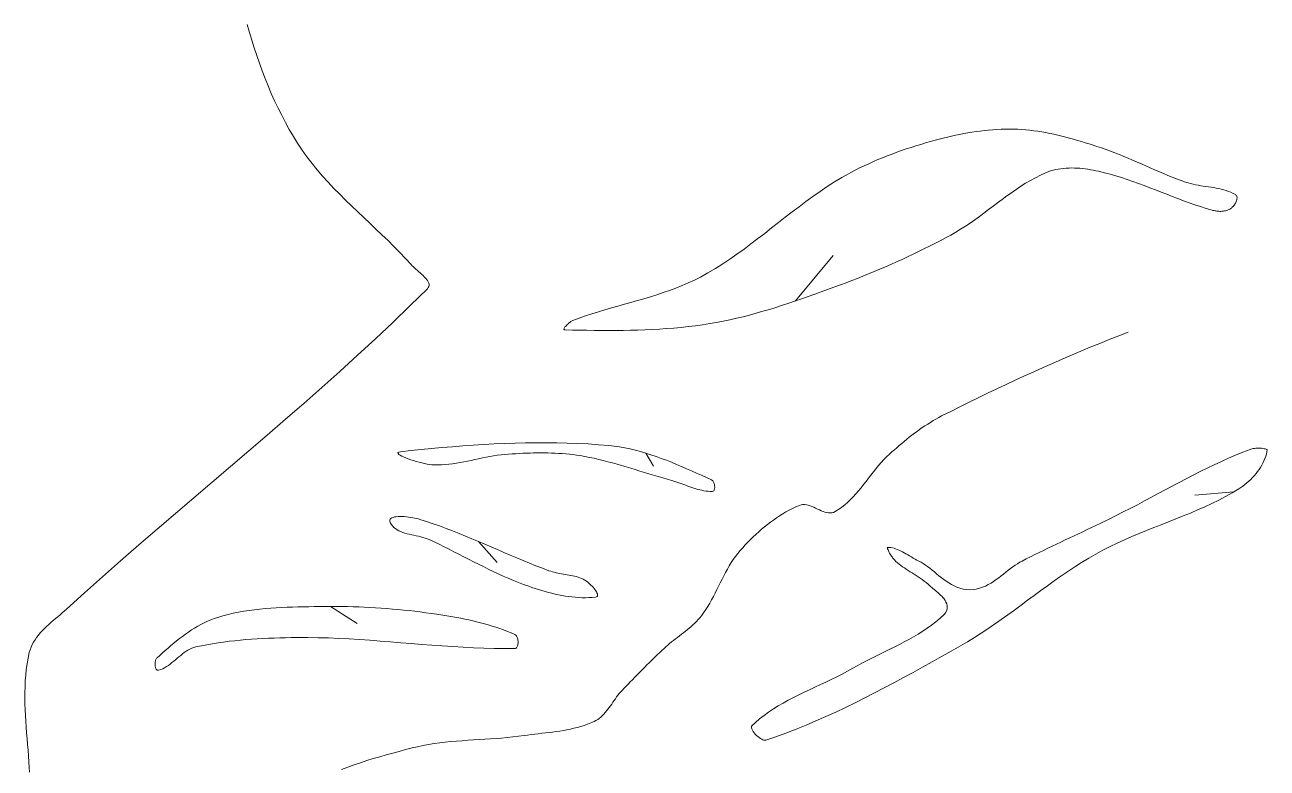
# Model space of a CAD drawing. Header units: inches. Extents: x -12 to 23, y -13.2 to 21.7.
# Drawn here: x -10.04 to -3.29, y -1.75 to 2.3 of the extents above; entities that cross this region are included whole.
import ezdxf

# ---------------------------------------------------------------- set-up
doc = ezdxf.new("R2010")
doc.units = ezdxf.units.IN
doc.header["$MEASUREMENT"] = 0
doc.layers.get('0').update_dxf_attribs({"lineweight": 0})

msp = doc.modelspace()

# ---------------------------------------------------------------- linework, layer by layer
at = {"color": 30, "linetype": 'Continuous', "lineweight": 0, "true_color": 0xff7e00}
for p, q in [((-5.8512, 0.7947), (-5.6449, 1.0413)), ((-6.664, -0.0325), (-6.6231, -0.1028)), ((-3.4672, -0.2425), (-3.6798, -0.2605)), ((-7.5743, -0.5123), (-7.4716, -0.6279)), ((-8.3772, -0.8659), (-8.2331, -0.9595))]:
    msp.add_line(p, q, dxfattribs=at)
at = {"color": 7, "linetype": 'Continuous', "lineweight": 0}
for p, q in [((-4.0417, 0.6258), (-4.0934, 0.6054)), ((-4.2481, 0.5426), (-4.2994, 0.5212)), ((-4.1966, 0.5638), (-4.2481, 0.5426)), ((-4.1451, 0.5847), (-4.1966, 0.5638)), ((-4.0934, 0.6054), (-4.1451, 0.5847)), ((-4.4018, 0.4775), (-4.4528, 0.4553)), ((-4.3507, 0.4995), (-4.4018, 0.4775)), ((-4.2994, 0.5212), (-4.3507, 0.4995)), ((-4.5546, 0.4102), (-4.6053, 0.3872)), ((-4.5038, 0.4329), (-4.5546, 0.4102)), ((-4.4528, 0.4553), (-4.5038, 0.4329)), ((-4.7063, 0.3405), (-4.7566, 0.3168)), ((-4.6558, 0.364), (-4.7063, 0.3405)), ((-4.6053, 0.3872), (-4.6558, 0.364)), ((-4.8069, 0.2928), (-4.857, 0.2686)), ((-4.7566, 0.3168), (-4.8069, 0.2928)), ((-4.9568, 0.2195), (-5.0065, 0.1945)), ((-4.9069, 0.2442), (-4.9568, 0.2195)), ((-4.857, 0.2686), (-4.9069, 0.2442)), ((-5.1021, 0.1439), (-5.1171, 0.1348)), ((-5.0869, 0.1527), (-5.1021, 0.1439)), ((-5.0716, 0.1611), (-5.0869, 0.1527)), ((-5.0561, 0.1693), (-5.0716, 0.1611)), ((-5.0065, 0.1945), (-5.0561, 0.1693)), ((-5.2041, 0.0751), (-5.2181, 0.0644)), ((-5.1899, 0.0856), (-5.2041, 0.0751)), ((-5.1757, 0.0959), (-5.1899, 0.0856)), ((-5.1612, 0.106), (-5.1757, 0.0959)), ((-5.1467, 0.1159), (-5.1612, 0.106)), ((-5.132, 0.1255), (-5.1467, 0.1159)), ((-5.1171, 0.1348), (-5.132, 0.1255)), ((-5.2864, 0.0086), (-5.2997, -0.0029)), ((-5.2729, 0.02), (-5.2864, 0.0086)), ((-5.2594, 0.0313), (-5.2729, 0.02)), ((-5.2457, 0.0425), (-5.2594, 0.0313)), ((-5.232, 0.0535), (-5.2457, 0.0425)), ((-5.2181, 0.0644), (-5.232, 0.0535)), ((-5.355, -0.0525), (-5.3701, -0.0679)), ((-5.3392, -0.0378), (-5.355, -0.0525)), ((-5.3261, -0.0261), (-5.3392, -0.0378)), ((-5.313, -0.0145), (-5.3261, -0.0261)), ((-5.2997, -0.0029), (-5.313, -0.0145)), ((-5.4267, -0.1342), (-5.4402, -0.1515)), ((-5.413, -0.1171), (-5.4267, -0.1342)), ((-5.399, -0.1003), (-5.413, -0.1171)), ((-5.3848, -0.0839), (-5.399, -0.1003)), ((-5.3701, -0.0679), (-5.3848, -0.0839)), ((-5.467, -0.1862), (-5.4804, -0.2035)), ((-5.4536, -0.1689), (-5.467, -0.1862)), ((-5.4402, -0.1515), (-5.4536, -0.1689)), ((-5.5364, -0.2698), (-5.5513, -0.2852)), ((-5.5219, -0.2539), (-5.5364, -0.2698)), ((-5.5078, -0.2374), (-5.5219, -0.2539)), ((-5.494, -0.2206), (-5.5078, -0.2374)), ((-5.4804, -0.2035), (-5.494, -0.2206)), ((-5.8664, -0.3333), (-5.8844, -0.3425)), ((-5.8481, -0.3247), (-5.8664, -0.3333)), ((-5.8295, -0.3167), (-5.8481, -0.3247)), ((-5.8203, -0.3138), (-5.8295, -0.3167)), ((-5.8108, -0.3125), (-5.8203, -0.3138)), ((-5.8012, -0.3126), (-5.8108, -0.3125)), ((-5.7914, -0.3138), (-5.8012, -0.3126)), ((-5.7815, -0.3161), (-5.7914, -0.3138)), ((-5.7715, -0.3192), (-5.7815, -0.3161)), ((-5.7614, -0.323), (-5.7715, -0.3192)), ((-5.7513, -0.3272), (-5.7614, -0.323)), ((-5.7411, -0.3318), (-5.7513, -0.3272)), ((-5.7309, -0.3365), (-5.7411, -0.3318)), ((-5.7208, -0.3411), (-5.7309, -0.3365)), ((-5.5994, -0.3271), (-5.6168, -0.3394)), ((-5.5827, -0.314), (-5.5994, -0.3271)), ((-5.5667, -0.3), (-5.5827, -0.314)), ((-5.5513, -0.2852), (-5.5667, -0.3)), ((-5.9707, -0.3961), (-5.9871, -0.4082)), ((-5.954, -0.3844), (-5.9707, -0.3961)), ((-5.937, -0.3732), (-5.954, -0.3844)), ((-5.9197, -0.3624), (-5.937, -0.3732)), ((-5.9022, -0.3522), (-5.9197, -0.3624)), ((-5.8844, -0.3425), (-5.9022, -0.3522)), ((-5.7107, -0.3455), (-5.7208, -0.3411)), ((-5.7007, -0.3495), (-5.7107, -0.3455)), ((-5.6908, -0.3529), (-5.7007, -0.3495)), ((-5.681, -0.3555), (-5.6908, -0.3529)), ((-5.6714, -0.3571), (-5.681, -0.3555)), ((-5.662, -0.3576), (-5.6714, -0.3571)), ((-5.6528, -0.3568), (-5.662, -0.3576)), ((-5.6438, -0.3545), (-5.6528, -0.3568)), ((-5.6351, -0.3506), (-5.6438, -0.3545)), ((-5.6168, -0.3394), (-5.6351, -0.3506)), ((-6.0503, -0.4603), (-6.0655, -0.4742)), ((-6.0349, -0.4468), (-6.0503, -0.4603)), ((-6.0193, -0.4336), (-6.0349, -0.4468)), ((-6.0033, -0.4207), (-6.0193, -0.4336)), ((-5.9871, -0.4082), (-6.0033, -0.4207)), ((-6.1234, -0.5319), (-6.1372, -0.5468)), ((-6.1093, -0.5172), (-6.1234, -0.5319)), ((-6.095, -0.5026), (-6.1093, -0.5172)), ((-6.0804, -0.4883), (-6.095, -0.5026)), ((-6.0655, -0.4742), (-6.0804, -0.4883)), ((-6.1766, -0.5939), (-6.1884, -0.6107)), ((-6.164, -0.5776), (-6.1766, -0.5939)), ((-6.1507, -0.5619), (-6.164, -0.5776)), ((-6.1372, -0.5468), (-6.1507, -0.5619)), ((-6.2207, -0.6635), (-6.2306, -0.6816)), ((-6.2104, -0.6455), (-6.2207, -0.6635)), ((-6.1997, -0.6279), (-6.2104, -0.6455)), ((-6.1884, -0.6107), (-6.1997, -0.6279)), ((-6.259, -0.7373), (-6.2682, -0.756)), ((-6.2497, -0.7186), (-6.259, -0.7373)), ((-6.2403, -0.7), (-6.2497, -0.7186)), ((-6.2306, -0.6816), (-6.2403, -0.7)), ((-6.2868, -0.7933), (-6.2964, -0.8118)), ((-6.2775, -0.7746), (-6.2868, -0.7933)), ((-6.2682, -0.756), (-6.2775, -0.7746)), ((-6.327, -0.8659), (-6.3381, -0.8833)), ((-6.3164, -0.8481), (-6.327, -0.8659)), ((-6.3062, -0.8301), (-6.3164, -0.8481)), ((-6.2964, -0.8118), (-6.3062, -0.8301)), ((-6.3794, -0.9375), (-6.3886, -0.9472)), ((-6.3705, -0.9274), (-6.3794, -0.9375)), ((-6.3621, -0.9169), (-6.3705, -0.9274)), ((-6.3497, -0.9004), (-6.3621, -0.9169)), ((-6.3381, -0.8833), (-6.3497, -0.9004)), ((-6.4596, -1.0092), (-6.4704, -1.0175)), ((-6.449, -1.0008), (-6.4596, -1.0092)), ((-6.4385, -0.9923), (-6.449, -1.0008)), ((-6.4281, -0.9837), (-6.4385, -0.9923)), ((-6.4178, -0.9749), (-6.4281, -0.9837)), ((-6.4078, -0.9659), (-6.4178, -0.9749)), ((-6.3981, -0.9567), (-6.4078, -0.9659)), ((-6.3886, -0.9472), (-6.3981, -0.9567)), ((-6.5448, -1.0764), (-6.555, -1.0853)), ((-6.5345, -1.0677), (-6.5448, -1.0764)), ((-6.524, -1.0591), (-6.5345, -1.0677)), ((-6.5134, -1.0507), (-6.524, -1.0591)), ((-6.5027, -1.0423), (-6.5134, -1.0507)), ((-6.4919, -1.034), (-6.5027, -1.0423)), ((-6.4811, -1.0258), (-6.4919, -1.034)), ((-6.4704, -1.0175), (-6.4811, -1.0258)), ((-6.6116, -1.139), (-6.6232, -1.1503)), ((-6.6, -1.1278), (-6.6116, -1.139)), ((-6.5883, -1.1166), (-6.6, -1.1278)), ((-6.5767, -1.1055), (-6.5883, -1.1166)), ((-6.5649, -1.0944), (-6.5767, -1.1055)), ((-6.555, -1.0853), (-6.5649, -1.0944)), ((-6.6805, -1.2071), (-6.6919, -1.2185)), ((-6.6691, -1.1956), (-6.6805, -1.2071)), ((-6.6577, -1.1842), (-6.6691, -1.1956)), ((-6.6462, -1.1729), (-6.6577, -1.1842)), ((-6.6347, -1.1616), (-6.6462, -1.1729)), ((-6.6232, -1.1503), (-6.6347, -1.1616)), ((-6.7484, -1.2762), (-6.7596, -1.2878)), ((-6.7371, -1.2646), (-6.7484, -1.2762)), ((-6.7259, -1.253), (-6.7371, -1.2646)), ((-6.7146, -1.2415), (-6.7259, -1.253)), ((-6.7032, -1.23), (-6.7146, -1.2415)), ((-6.6919, -1.2185), (-6.7032, -1.23)), ((-6.8155, -1.3489), (-6.8225, -1.3582)), ((-6.8083, -1.3398), (-6.8155, -1.3489)), ((-6.8009, -1.3311), (-6.8083, -1.3398)), ((-6.7932, -1.3227), (-6.8009, -1.3311)), ((-6.782, -1.311), (-6.7932, -1.3227)), ((-6.7708, -1.2994), (-6.782, -1.311)), ((-6.7596, -1.2878), (-6.7708, -1.2994)), ((-6.8631, -1.4158), (-6.87, -1.4252)), ((-6.8563, -1.4063), (-6.8631, -1.4158)), ((-6.8495, -1.3967), (-6.8563, -1.4063)), ((-6.8428, -1.387), (-6.8495, -1.3967)), ((-6.8361, -1.3773), (-6.8428, -1.387)), ((-6.8294, -1.3677), (-6.8361, -1.3773)), ((-6.8225, -1.3582), (-6.8294, -1.3677)), ((-6.9257, -1.4808), (-6.9353, -1.4866)), ((-6.9167, -1.4743), (-6.9257, -1.4808)), ((-6.9081, -1.4672), (-6.9167, -1.4743)), ((-6.8999, -1.4596), (-6.9081, -1.4672)), ((-6.892, -1.4516), (-6.8999, -1.4596)), ((-6.8844, -1.4431), (-6.892, -1.4516)), ((-6.8771, -1.4343), (-6.8844, -1.4431)), ((-6.87, -1.4252), (-6.8771, -1.4343)), ((-7.1898, -1.551), (-7.2093, -1.5534)), ((-7.1704, -1.5486), (-7.1898, -1.551)), ((-7.1509, -1.5459), (-7.1704, -1.5486)), ((-7.1316, -1.5431), (-7.1509, -1.5459)), ((-7.1123, -1.5399), (-7.1316, -1.5431)), ((-7.0931, -1.5365), (-7.1123, -1.5399)), ((-7.074, -1.5327), (-7.0931, -1.5365)), ((-7.0551, -1.5285), (-7.074, -1.5327)), ((-7.0363, -1.5238), (-7.0551, -1.5285)), ((-7.0177, -1.5186), (-7.0363, -1.5238)), ((-6.9993, -1.5129), (-7.0177, -1.5186)), ((-6.9811, -1.5065), (-6.9993, -1.5129)), ((-6.9631, -1.4995), (-6.9811, -1.5065)), ((-6.9453, -1.4917), (-6.9631, -1.4995)), ((-6.9353, -1.4866), (-6.9453, -1.4917)), ((-7.8447, -1.6165), (-7.8747, -1.622)), ((-7.8145, -1.6117), (-7.8447, -1.6165)), ((-7.7842, -1.6076), (-7.8145, -1.6117)), ((-7.7538, -1.604), (-7.7842, -1.6076)), ((-7.7234, -1.6009), (-7.7538, -1.604)), ((-7.6928, -1.5982), (-7.7234, -1.6009)), ((-7.6623, -1.5958), (-7.6928, -1.5982)), ((-7.6316, -1.5936), (-7.6623, -1.5958)), ((-7.6009, -1.5916), (-7.6316, -1.5936)), ((-7.5703, -1.5897), (-7.6009, -1.5916)), ((-7.5396, -1.5878), (-7.5703, -1.5897)), ((-7.5089, -1.5858), (-7.5396, -1.5878)), ((-7.4782, -1.5836), (-7.5089, -1.5858)), ((-7.4476, -1.5812), (-7.4782, -1.5836)), ((-7.417, -1.5785), (-7.4476, -1.5812)), ((-7.3865, -1.5755), (-7.417, -1.5785)), ((-7.3561, -1.5719), (-7.3865, -1.5755)), ((-7.3257, -1.5678), (-7.3561, -1.5719)), ((-7.3065, -1.5651), (-7.3257, -1.5678)), ((-7.2871, -1.5626), (-7.3065, -1.5651)), ((-7.2677, -1.5602), (-7.2871, -1.5626)), ((-7.2483, -1.5579), (-7.2677, -1.5602)), ((-7.2288, -1.5557), (-7.2483, -1.5579)), ((-7.2093, -1.5534), (-7.2288, -1.5557)), ((-8.1104, -1.683), (-8.1455, -1.6934)), ((-8.0752, -1.673), (-8.1104, -1.683)), ((-8.0399, -1.6633), (-8.0752, -1.673)), ((-8.0047, -1.6538), (-8.0399, -1.6633)), ((-7.9695, -1.6445), (-8.0047, -1.6538)), ((-7.9343, -1.6354), (-7.9695, -1.6445)), ((-7.9046, -1.6283), (-7.9343, -1.6354)), ((-7.8747, -1.622), (-7.9046, -1.6283)), ((-8.2845, -1.7392), (-8.3187, -1.7519)), ((-8.25, -1.727), (-8.2845, -1.7392)), ((-8.2153, -1.7154), (-8.25, -1.727)), ((-8.1805, -1.7042), (-8.2153, -1.7154)), ((-8.1455, -1.6934), (-8.1805, -1.7042))]:
    msp.add_line(p, q, dxfattribs=at)
msp.add_lwpolyline([(-10.0137, -1.7662), (-10.0148, -1.7421), (-10.0169, -1.7109), (-10.0192, -1.6795), (-10.0217, -1.6481), (-10.0243, -1.6167), (-10.0269, -1.5851), (-10.0295, -1.5536), (-10.0319, -1.5221), (-10.0341, -1.4905), (-10.036, -1.459), (-10.0375, -1.4274), (-10.0386, -1.396), (-10.0391, -1.3645), (-10.0391, -1.3332), (-10.0383, -1.3019), (-10.0368, -1.2707), (-10.0344, -1.2396), (-10.0311, -1.2087), (-10.0268, -1.1778), (-10.0214, -1.1471), (-10.0148, -1.1166), (-10.0107, -1.1017), (-10.0054, -1.0873), (-9.9992, -1.0734), (-9.992, -1.0599), (-9.9839, -1.0468), (-9.975, -1.0341), (-9.9654, -1.0218), (-9.9552, -1.0098), (-9.9445, -0.9981), (-9.9332, -0.9866), (-9.9216, -0.9754), (-9.9096, -0.9644), (-9.8975, -0.9536), (-9.8851, -0.9429), (-9.8727, -0.9323), (-9.8602, -0.9218), (-9.8478, -0.9113), (-9.8356, -0.9009), (-9.8236, -0.8904), (-9.812, -0.8799), (-9.7148, -0.7919), (-9.6169, -0.7045), (-9.5185, -0.6178), (-9.4196, -0.5317), (-9.3202, -0.446), (-9.2206, -0.3605), (-9.1208, -0.2753), (-9.0209, -0.1902), (-8.921, -0.1051), (-8.8212, -0.0199), (-8.7216, 0.0655), (-8.6224, 0.1513), (-8.5235, 0.2374), (-8.4251, 0.3241), (-8.3273, 0.4115), (-8.2302, 0.4995), (-8.1339, 0.5885), (-8.0385, 0.6784), (-7.9442, 0.7693), (-7.8508, 0.8614), (-7.8462, 0.8671), (-7.8433, 0.8731), (-7.8421, 0.8792), (-7.8424, 0.8856), (-7.844, 0.8921), (-7.8469, 0.8987), (-7.8509, 0.9055), (-7.8559, 0.9123), (-7.8616, 0.9192), (-7.8681, 0.9261), (-7.875, 0.9331), (-7.8824, 0.94), (-7.8901, 0.947), (-7.8979, 0.9538), (-7.9057, 0.9606), (-7.9133, 0.9673), (-7.9206, 0.9738), (-7.9276, 0.9802), (-7.9339, 0.9864), (-7.9396, 0.9924), (-7.9701, 1.0258), (-8.0013, 1.0586), (-8.033, 1.0909), (-8.0653, 1.1228), (-8.098, 1.1544), (-8.1309, 1.1858), (-8.1639, 1.217), (-8.1971, 1.2483), (-8.2301, 1.2795), (-8.2629, 1.3109), (-8.2955, 1.3425), (-8.3276, 1.3745), (-8.3593, 1.4068), (-8.3903, 1.4396), (-8.4205, 1.473), (-8.4499, 1.5071), (-8.4783, 1.5419), (-8.5057, 1.5776), (-8.5318, 1.6141), (-8.5567, 1.6518), (-8.5796, 1.689), (-8.6017, 1.7268), (-8.6229, 1.7651), (-8.6432, 1.8039), (-8.6628, 1.8432), (-8.6815, 1.8829), (-8.6995, 1.923), (-8.7167, 1.9635), (-8.7332, 2.0043), (-8.749, 2.0455), (-8.7641, 2.0869), (-8.7785, 2.1286), (-8.7924, 2.1705), (-8.8056, 2.2125), (-8.8182, 2.2548), (-8.8303, 2.2972)], dxfattribs=at)
at = {"color": 7, "linetype": 'Continuous', "lineweight": 0, "flags": 128}
for points in [[(-3.5863, 1.2883), (-3.6176, 1.2975), (-3.6487, 1.3073), (-3.6796, 1.3176), (-3.7104, 1.3284), (-3.7411, 1.3395), (-3.7718, 1.351), (-3.8023, 1.3627), (-3.8328, 1.3745), (-3.8633, 1.3864), (-3.8937, 1.3982), (-3.9242, 1.41), (-3.9548, 1.4217), (-3.9854, 1.4331), (-4.0161, 1.4441), (-4.0469, 1.4548), (-4.0778, 1.465), (-4.1089, 1.4747), (-4.1402, 1.4837), (-4.1717, 1.492), (-4.2034, 1.4996), (-4.2175, 1.5026), (-4.2318, 1.5055), (-4.2462, 1.5081), (-4.2607, 1.5104), (-4.2753, 1.5125), (-4.2901, 1.5142), (-4.3048, 1.5156), (-4.3196, 1.5166), (-4.3344, 1.5173), (-4.3491, 1.5175), (-4.3639, 1.5173), (-4.3785, 1.5166), (-4.3931, 1.5154), (-4.4076, 1.5137), (-4.4219, 1.5114), (-4.4361, 1.5086), (-4.4501, 1.5052), (-4.4639, 1.5012), (-4.4774, 1.4965), (-4.4908, 1.4911), (-4.5188, 1.4784), (-4.5462, 1.4645), (-4.5731, 1.4498), (-4.5995, 1.4342), (-4.6256, 1.4178), (-4.6513, 1.4008), (-4.6767, 1.3833), (-4.7018, 1.3653), (-4.7268, 1.347), (-4.7517, 1.3285), (-4.7765, 1.3098), (-4.8013, 1.2911), (-4.8262, 1.2725), (-4.8511, 1.2541), (-4.8762, 1.2359), (-4.9016, 1.2182), (-4.9272, 1.2009), (-4.9532, 1.1842), (-4.9796, 1.1682), (-5.0064, 1.153), (-5.0354, 1.1374), (-5.0645, 1.122), (-5.0937, 1.1068), (-5.123, 1.0918), (-5.1525, 1.0771), (-5.1821, 1.0626), (-5.2118, 1.0483), (-5.2416, 1.0342), (-5.2715, 1.0204), (-5.3015, 1.0068), (-5.3316, 0.9934), (-5.3618, 0.9802), (-5.3921, 0.9672), (-5.4225, 0.9545), (-5.453, 0.942), (-5.4836, 0.9297), (-5.5142, 0.9176), (-5.5449, 0.9057), (-5.5757, 0.894), (-5.6066, 0.8825), (-5.6414, 0.8697), (-5.6762, 0.857), (-5.7111, 0.8443), (-5.746, 0.8317), (-5.781, 0.8192), (-5.8161, 0.8068), (-5.8512, 0.7947), (-5.8864, 0.7828), (-5.9217, 0.7712), (-5.9571, 0.7599), (-5.9926, 0.7489), (-6.0282, 0.7383), (-6.0638, 0.7281), (-6.0996, 0.7183), (-6.1355, 0.7091), (-6.1714, 0.7003), (-6.2076, 0.6921), (-6.2438, 0.6845), (-6.2801, 0.6775), (-6.3166, 0.6712), (-6.3555, 0.6652), (-6.3944, 0.6598), (-6.4335, 0.655), (-6.4726, 0.6508), (-6.5118, 0.6472), (-6.551, 0.6441), (-6.5903, 0.6414), (-6.6296, 0.6393), (-6.669, 0.6375), (-6.7084, 0.6362), (-6.7479, 0.6352), (-6.7873, 0.6345), (-6.8268, 0.6341), (-6.8662, 0.6341), (-6.9057, 0.6342), (-6.9452, 0.6345), (-6.9846, 0.6351), (-7.024, 0.6357), (-7.0634, 0.6365), (-7.1028, 0.6374), (-7.1056, 0.6378), (-7.1075, 0.6387), (-7.1085, 0.6402), (-7.1088, 0.6421), (-7.1083, 0.6444), (-7.1072, 0.6471), (-7.1055, 0.65), (-7.1033, 0.6532), (-7.1006, 0.6565), (-7.0976, 0.6599), (-7.0942, 0.6634), (-7.0906, 0.6669), (-7.0867, 0.6704), (-7.0828, 0.6737), (-7.0788, 0.6769), (-7.0749, 0.6798), (-7.071, 0.6825), (-7.0672, 0.6848), (-7.0637, 0.6867), (-7.0605, 0.6881), (-7.0262, 0.701), (-6.9916, 0.7132), (-6.9568, 0.7248), (-6.9218, 0.7358), (-6.8866, 0.7465), (-6.8512, 0.7568), (-6.8158, 0.7668), (-6.7803, 0.7768), (-6.7449, 0.7867), (-6.7095, 0.7968), (-6.6742, 0.807), (-6.639, 0.8176), (-6.6039, 0.8285), (-6.5691, 0.8399), (-6.5346, 0.8519), (-6.5004, 0.8647), (-6.4665, 0.8782), (-6.433, 0.8927), (-6.3999, 0.9082), (-6.3673, 0.9248), (-6.3262, 0.9475), (-6.2859, 0.9714), (-6.2462, 0.9965), (-6.2071, 1.0224), (-6.1685, 1.0492), (-6.1303, 1.0767), (-6.0925, 1.1048), (-6.055, 1.1333), (-6.0177, 1.1622), (-5.9805, 1.1913), (-5.9434, 1.2205), (-5.9062, 1.2496), (-5.8689, 1.2785), (-5.8314, 1.3071), (-5.7936, 1.3354), (-5.7555, 1.363), (-5.717, 1.39), (-5.678, 1.4163), (-5.6384, 1.4415), (-5.5981, 1.4658), (-5.5744, 1.4793), (-5.5504, 1.4924), (-5.5262, 1.5052), (-5.5018, 1.5175), (-5.4772, 1.5294), (-5.4524, 1.5409), (-5.4274, 1.5521), (-5.4022, 1.5629), (-5.3769, 1.5734), (-5.3514, 1.5835), (-5.3258, 1.5933), (-5.3, 1.6028), (-5.2741, 1.612), (-5.2482, 1.6209), (-5.2221, 1.6295), (-5.196, 1.6379), (-5.1698, 1.6459), (-5.1436, 1.6537), (-5.1173, 1.6613), (-5.0909, 1.6687), (-5.0691, 1.6745), (-5.0472, 1.6802), (-5.0251, 1.6855), (-5.003, 1.6907), (-4.9808, 1.6955), (-4.9585, 1.7001), (-4.9362, 1.7044), (-4.9138, 1.7084), (-4.8914, 1.712), (-4.8689, 1.7154), (-4.8464, 1.7183), (-4.8238, 1.721), (-4.8012, 1.7232), (-4.7786, 1.7251), (-4.756, 1.7266), (-4.7334, 1.7277), (-4.7107, 1.7284), (-4.6881, 1.7287), (-4.6655, 1.7285), (-4.6429, 1.7278), (-4.6209, 1.7267), (-4.5989, 1.725), (-4.577, 1.7229), (-4.5551, 1.7202), (-4.5333, 1.7171), (-4.5115, 1.7136), (-4.4898, 1.7097), (-4.4681, 1.7054), (-4.4465, 1.7007), (-4.4249, 1.6958), (-4.4033, 1.6905), (-4.3818, 1.685), (-4.3604, 1.6793), (-4.339, 1.6733), (-4.3177, 1.6672), (-4.2964, 1.6609), (-4.2752, 1.6545), (-4.254, 1.648), (-4.2329, 1.6415), (-4.2118, 1.6348), (-4.1871, 1.6268), (-4.1626, 1.6183), (-4.1382, 1.6094), (-4.114, 1.6001), (-4.0898, 1.5905), (-4.0658, 1.5807), (-4.0418, 1.5706), (-4.018, 1.5604), (-3.9941, 1.55), (-3.9703, 1.5395), (-3.9465, 1.529), (-3.9227, 1.5185), (-3.8988, 1.5081), (-3.875, 1.4977), (-3.851, 1.4875), (-3.827, 1.4775), (-3.803, 1.4678), (-3.7788, 1.4583), (-3.7544, 1.4492), (-3.73, 1.4404), (-3.7167, 1.4361), (-3.7033, 1.4324), (-3.6896, 1.4291), (-3.6759, 1.4262), (-3.662, 1.4236), (-3.648, 1.4212), (-3.634, 1.419), (-3.62, 1.417), (-3.6059, 1.4149), (-3.5919, 1.4128), (-3.5779, 1.4105), (-3.5641, 1.4081), (-3.5503, 1.4054), (-3.5367, 1.4024), (-3.5232, 1.3989), (-3.51, 1.395), (-3.497, 1.3904), (-3.4842, 1.3853), (-3.4717, 1.3794), (-3.4595, 1.3728), (-3.4564, 1.3705), (-3.454, 1.3678), (-3.4523, 1.3646), (-3.4511, 1.3611), (-3.4506, 1.3573), (-3.4506, 1.3532), (-3.4511, 1.3489), (-3.4521, 1.3445), (-3.4534, 1.3399), (-3.4552, 1.3353), (-3.4573, 1.3306), (-3.4597, 1.326), (-3.4623, 1.3215), (-3.4652, 1.3171), (-3.4683, 1.313), (-3.4715, 1.309), (-3.4748, 1.3054), (-3.4781, 1.3021), (-3.4815, 1.2992), (-3.4849, 1.2967), (-3.4892, 1.2941), (-3.4937, 1.2917), (-3.4983, 1.2896), (-3.5031, 1.2877), (-3.508, 1.2862), (-3.513, 1.2849), (-3.5182, 1.2838), (-3.5234, 1.283), (-3.5286, 1.2824), (-3.5339, 1.282), (-3.5393, 1.2818), (-3.5446, 1.2818), (-3.55, 1.2821), (-3.5553, 1.2825), (-3.5606, 1.2831), (-3.5659, 1.2838), (-3.5711, 1.2847), (-3.5763, 1.2858), (-3.5813, 1.287), (-3.5863, 1.2883), (-3.5863, 1.2883), (-3.5863, 1.2883), (-3.5863, 1.2883)], [(-6.3071, -0.1773), (-6.334, -0.1653), (-6.361, -0.1532), (-6.3881, -0.1411), (-6.4152, -0.1291), (-6.4424, -0.1172), (-6.4697, -0.1054), (-6.4972, -0.0938), (-6.5247, -0.0825), (-6.5523, -0.0716), (-6.58, -0.0611), (-6.6079, -0.051), (-6.6359, -0.0415), (-6.664, -0.0325), (-6.6923, -0.0242), (-6.7207, -0.0166), (-6.7492, -0.0098), (-6.7779, -0.0038), (-6.8068, 0.0014), (-6.8358, 0.0055), (-6.865, 0.0087), (-6.9215, 0.0133), (-6.978, 0.0171), (-7.0346, 0.02), (-7.0912, 0.0222), (-7.1479, 0.0236), (-7.2046, 0.0242), (-7.2614, 0.0242), (-7.3181, 0.0234), (-7.3749, 0.0221), (-7.4317, 0.0201), (-7.4884, 0.0176), (-7.5452, 0.0146), (-7.6019, 0.011), (-7.6586, 0.007), (-7.7153, 0.0025), (-7.7719, -0.0023), (-7.8284, -0.0076), (-7.8849, -0.0131), (-7.9414, -0.019), (-7.9977, -0.0251), (-8.0056, -0.0266), (-8.0101, -0.0288), (-8.0115, -0.0317), (-8.0099, -0.0352), (-8.0058, -0.0392), (-7.9993, -0.0435), (-7.9908, -0.0482), (-7.9805, -0.0531), (-7.9686, -0.0581), (-7.9556, -0.0632), (-7.9415, -0.0682), (-7.9267, -0.0731), (-7.9115, -0.0778), (-7.8962, -0.0822), (-7.881, -0.0862), (-7.8661, -0.0896), (-7.8519, -0.0926), (-7.8386, -0.0948), (-7.8266, -0.0963), (-7.816, -0.097), (-7.7955, -0.097), (-7.7751, -0.0963), (-7.7547, -0.0948), (-7.7344, -0.0928), (-7.7141, -0.0902), (-7.6939, -0.0871), (-7.6736, -0.0837), (-7.6534, -0.0799), (-7.6332, -0.0759), (-7.613, -0.0718), (-7.5928, -0.0675), (-7.5726, -0.0632), (-7.5524, -0.059), (-7.5322, -0.055), (-7.512, -0.0511), (-7.4917, -0.0476), (-7.4714, -0.0444), (-7.451, -0.0416), (-7.4307, -0.0394), (-7.4102, -0.0378), (-7.3908, -0.0366), (-7.3714, -0.0355), (-7.3519, -0.0344), (-7.3324, -0.0335), (-7.3129, -0.0327), (-7.2934, -0.0321), (-7.2739, -0.0316), (-7.2543, -0.0312), (-7.2348, -0.0311), (-7.2153, -0.0312), (-7.1958, -0.0314), (-7.1763, -0.0319), (-7.1568, -0.0327), (-7.1374, -0.0337), (-7.1179, -0.035), (-7.0986, -0.0366), (-7.0792, -0.0385), (-7.0599, -0.0408), (-7.0406, -0.0433), (-7.0214, -0.0462), (-6.9959, -0.0506), (-6.9706, -0.0555), (-6.9454, -0.0608), (-6.9202, -0.0666), (-6.8951, -0.0727), (-6.8701, -0.0791), (-6.8452, -0.0858), (-6.8203, -0.0928), (-6.7954, -0.1), (-6.7706, -0.1073), (-6.7458, -0.1148), (-6.7211, -0.1224), (-6.6963, -0.13), (-6.6716, -0.1376), (-6.6468, -0.1453), (-6.6221, -0.1528), (-6.5973, -0.1602), (-6.5724, -0.1675), (-6.5476, -0.1746), (-6.5227, -0.1815), (-6.5117, -0.1846), (-6.5008, -0.188), (-6.4899, -0.1916), (-6.479, -0.1954), (-6.4681, -0.1993), (-6.4572, -0.2033), (-6.4464, -0.2073), (-6.4355, -0.2113), (-6.4246, -0.2153), (-6.4138, -0.2191), (-6.4029, -0.2227), (-6.3919, -0.2262), (-6.381, -0.2294), (-6.37, -0.2323), (-6.3589, -0.2348), (-6.3478, -0.237), (-6.3367, -0.2387), (-6.3255, -0.2399), (-6.3142, -0.2406), (-6.3029, -0.2407), (-6.2999, -0.2402), (-6.2973, -0.239), (-6.2951, -0.2372), (-6.2933, -0.2347), (-6.2919, -0.2318), (-6.2908, -0.2284), (-6.2901, -0.2247), (-6.2896, -0.2206), (-6.2896, -0.2164), (-6.2898, -0.212), (-6.2903, -0.2076), (-6.2912, -0.2032), (-6.2923, -0.1988), (-6.2937, -0.1947), (-6.2953, -0.1907), (-6.2972, -0.1871), (-6.2993, -0.1839), (-6.3017, -0.1811), (-6.3043, -0.1789), (-6.3071, -0.1773), (-6.3071, -0.1773), (-6.3071, -0.1773), (-6.3071, -0.1773)], [(-6.9369, -0.8155), (-6.9552, -0.8172), (-6.9736, -0.8182), (-6.992, -0.8186), (-7.0104, -0.8184), (-7.0288, -0.8176), (-7.0473, -0.8163), (-7.0657, -0.8144), (-7.0841, -0.8121), (-7.1025, -0.8093), (-7.1208, -0.806), (-7.1392, -0.8024), (-7.1574, -0.7984), (-7.1756, -0.794), (-7.1937, -0.7893), (-7.2118, -0.7844), (-7.2297, -0.7792), (-7.2475, -0.7737), (-7.2653, -0.7681), (-7.2829, -0.7623), (-7.3003, -0.7563), (-7.3285, -0.7462), (-7.3563, -0.7356), (-7.384, -0.7245), (-7.4115, -0.7129), (-7.4388, -0.7009), (-7.466, -0.6886), (-7.4931, -0.6759), (-7.52, -0.6629), (-7.5468, -0.6497), (-7.5736, -0.6364), (-7.6003, -0.6228), (-7.627, -0.6092), (-7.6536, -0.5956), (-7.6803, -0.5819), (-7.707, -0.5683), (-7.7337, -0.5548), (-7.7605, -0.5415), (-7.7873, -0.5283), (-7.8143, -0.5154), (-7.8413, -0.5027), (-7.8521, -0.4982), (-7.8634, -0.4942), (-7.8751, -0.4906), (-7.8871, -0.4874), (-7.8993, -0.4844), (-7.9117, -0.4816), (-7.9242, -0.4789), (-7.9366, -0.4762), (-7.949, -0.4734), (-7.9611, -0.4704), (-7.973, -0.467), (-7.9845, -0.4634), (-7.9955, -0.4592), (-8.006, -0.4545), (-8.0159, -0.4492), (-8.025, -0.4431), (-8.0334, -0.4362), (-8.0408, -0.4284), (-8.0473, -0.4196), (-8.0527, -0.4097), (-8.0549, -0.4029), (-8.055, -0.397), (-8.0532, -0.3919), (-8.0496, -0.3877), (-8.0443, -0.3843), (-8.0377, -0.3816), (-8.0297, -0.3795), (-8.0207, -0.3782), (-8.0108, -0.3774), (-8.0001, -0.3771), (-7.9889, -0.3773), (-7.9773, -0.3779), (-7.9655, -0.379), (-7.9537, -0.3803), (-7.9421, -0.382), (-7.9307, -0.3839), (-7.9199, -0.386), (-7.9097, -0.3882), (-7.9004, -0.3905), (-7.8921, -0.3928), (-7.8561, -0.4041), (-7.8203, -0.4161), (-7.7847, -0.4286), (-7.7493, -0.4416), (-7.7141, -0.4551), (-7.679, -0.4689), (-7.644, -0.4831), (-7.6091, -0.4976), (-7.5743, -0.5123), (-7.5395, -0.5272), (-7.5048, -0.5421), (-7.4701, -0.5571), (-7.4354, -0.5721), (-7.4007, -0.587), (-7.3659, -0.6018), (-7.331, -0.6164), (-7.2961, -0.6308), (-7.261, -0.6448), (-7.2258, -0.6585), (-7.1905, -0.6718), (-7.181, -0.675), (-7.1713, -0.6779), (-7.1615, -0.6805), (-7.1517, -0.6828), (-7.1418, -0.6848), (-7.1318, -0.6867), (-7.1217, -0.6884), (-7.1116, -0.6901), (-7.1016, -0.6918), (-7.0915, -0.6934), (-7.0815, -0.6952), (-7.0715, -0.697), (-7.0616, -0.6991), (-7.0518, -0.7013), (-7.0422, -0.7039), (-7.0326, -0.7068), (-7.0232, -0.71), (-7.0139, -0.7137), (-7.0049, -0.7178), (-6.996, -0.7225), (-6.991, -0.7256), (-6.9856, -0.7294), (-6.98, -0.7338), (-6.9741, -0.7387), (-6.9682, -0.7441), (-6.9623, -0.7498), (-6.9565, -0.7558), (-6.9509, -0.7619), (-6.9456, -0.7681), (-6.9408, -0.7743), (-6.9364, -0.7803), (-6.9327, -0.7862), (-6.9297, -0.7918), (-6.9275, -0.797), (-6.9262, -0.8018), (-6.9259, -0.806), (-6.9268, -0.8095), (-6.9288, -0.8124), (-6.9321, -0.8144), (-6.9369, -0.8155), (-6.9369, -0.8155), (-6.9369, -0.8155), (-6.9369, -0.8155)], [(-7.3764, -1.0944), (-7.4327, -1.0948), (-7.4889, -1.0942), (-7.5452, -1.0928), (-7.6014, -1.0906), (-7.6576, -1.0878), (-7.7138, -1.0845), (-7.77, -1.0807), (-7.8262, -1.0766), (-7.8824, -1.0722), (-7.9385, -1.0676), (-7.9947, -1.0631), (-8.0509, -1.0585), (-8.1071, -1.0541), (-8.1633, -1.0499), (-8.2195, -1.0461), (-8.2757, -1.0427), (-8.3319, -1.0398), (-8.3881, -1.0375), (-8.4444, -1.036), (-8.5007, -1.0353), (-8.5312, -1.0352), (-8.5618, -1.0353), (-8.5924, -1.0355), (-8.6231, -1.036), (-8.6537, -1.0366), (-8.6843, -1.0376), (-8.715, -1.0387), (-8.7456, -1.0401), (-8.7762, -1.0419), (-8.8067, -1.0439), (-8.8373, -1.0463), (-8.8678, -1.049), (-8.8982, -1.0521), (-8.9286, -1.0556), (-8.9589, -1.0596), (-8.9892, -1.0639), (-9.0193, -1.0687), (-9.0494, -1.074), (-9.0794, -1.0797), (-9.1093, -1.086), (-9.1208, -1.089), (-9.1318, -1.0931), (-9.1425, -1.098), (-9.1529, -1.1036), (-9.1631, -1.11), (-9.173, -1.1168), (-9.1827, -1.1241), (-9.1922, -1.1318), (-9.2017, -1.1397), (-9.2111, -1.1477), (-9.2206, -1.1558), (-9.23, -1.1638), (-9.2395, -1.1716), (-9.2492, -1.1791), (-9.259, -1.1863), (-9.2691, -1.193), (-9.2793, -1.1991), (-9.2899, -1.2045), (-9.3009, -1.2091), (-9.3122, -1.2128), (-9.3153, -1.2132), (-9.3182, -1.2128), (-9.3208, -1.2115), (-9.3231, -1.2095), (-9.3251, -1.2069), (-9.3268, -1.2037), (-9.3283, -1.2001), (-9.3295, -1.196), (-9.3304, -1.1916), (-9.3309, -1.1869), (-9.3312, -1.1821), (-9.3313, -1.1773), (-9.331, -1.1724), (-9.3304, -1.1676), (-9.3295, -1.163), (-9.3283, -1.1586), (-9.3269, -1.1545), (-9.3251, -1.1509), (-9.323, -1.1477), (-9.3206, -1.1451), (-9.3058, -1.1319), (-9.2909, -1.1186), (-9.2758, -1.1054), (-9.2607, -1.0922), (-9.2453, -1.0791), (-9.2299, -1.0661), (-9.2142, -1.0534), (-9.1984, -1.0409), (-9.1824, -1.0286), (-9.1662, -1.0167), (-9.1498, -1.0052), (-9.1332, -0.994), (-9.1164, -0.9834), (-9.0993, -0.9732), (-9.0819, -0.9636), (-9.0643, -0.9546), (-9.0464, -0.9462), (-9.0282, -0.9385), (-9.0097, -0.9316), (-8.991, -0.9254), (-8.9628, -0.9172), (-8.9345, -0.9099), (-8.906, -0.9034), (-8.8773, -0.8975), (-8.8485, -0.8924), (-8.8195, -0.8879), (-8.7904, -0.884), (-8.7612, -0.8807), (-8.7319, -0.8778), (-8.7025, -0.8754), (-8.6731, -0.8734), (-8.6436, -0.8718), (-8.6141, -0.8705), (-8.5845, -0.8694), (-8.555, -0.8686), (-8.5254, -0.8679), (-8.4959, -0.8674), (-8.4665, -0.867), (-8.437, -0.8666), (-8.4077, -0.8662), (-8.3772, -0.8659), (-8.3467, -0.8659), (-8.3161, -0.8661), (-8.2856, -0.8666), (-8.2551, -0.8674), (-8.2246, -0.8684), (-8.1941, -0.8697), (-8.1636, -0.8713), (-8.1331, -0.8731), (-8.1026, -0.8751), (-8.0721, -0.8774), (-8.0417, -0.8799), (-8.0112, -0.8827), (-7.9808, -0.8857), (-7.9504, -0.8889), (-7.9201, -0.8924), (-7.8898, -0.8961), (-7.8595, -0.9), (-7.8293, -0.9041), (-7.7991, -0.9085), (-7.7775, -0.9117), (-7.7558, -0.9151), (-7.7342, -0.9187), (-7.7126, -0.9224), (-7.691, -0.9263), (-7.6695, -0.9305), (-7.6479, -0.9348), (-7.6265, -0.9394), (-7.605, -0.9443), (-7.5837, -0.9494), (-7.5624, -0.9548), (-7.5413, -0.9605), (-7.5202, -0.9665), (-7.4993, -0.9728), (-7.4784, -0.9794), (-7.4577, -0.9864), (-7.4372, -0.9938), (-7.4167, -1.0016), (-7.3965, -1.0098), (-7.3764, -1.0183), (-7.3731, -1.0203), (-7.3701, -1.023), (-7.3674, -1.0263), (-7.3651, -1.0301), (-7.3631, -1.0345), (-7.3614, -1.0392), (-7.3601, -1.0442), (-7.3591, -1.0494), (-7.3585, -1.0547), (-7.3582, -1.0601), (-7.3583, -1.0653), (-7.3588, -1.0704), (-7.3596, -1.0753), (-7.3609, -1.0798), (-7.3625, -1.0838), (-7.3645, -1.0873), (-7.3668, -1.0903), (-7.3696, -1.0925), (-7.3728, -1.0939), (-7.3764, -1.0944), (-7.3764, -1.0944), (-7.3764, -1.0944), (-7.3764, -1.0944)]]:
    msp.add_lwpolyline(points, close=True, dxfattribs=at)
at = {"color": 7, "linetype": 'Continuous', "lineweight": 0}
msp.add_lwpolyline([(-6.0906, -1.5193), (-6.0904, -1.5221), (-6.0895, -1.5265), (-6.0875, -1.5321), (-6.0844, -1.5386), (-6.0802, -1.5456), (-6.0751, -1.5528), (-6.0691, -1.56), (-6.0626, -1.5669), (-6.0555, -1.5733), (-6.0483, -1.579), (-6.041, -1.584), (-6.034, -1.5879), (-6.0274, -1.5908), (-6.0218, -1.5925), (-6.0174, -1.5933), (-6.0144, -1.5932), (-6.0111, -1.5926), (-5.9572, -1.5741), (-5.9022, -1.5541), (-5.8475, -1.5332), (-5.7931, -1.5112), (-5.7391, -1.4884), (-5.6853, -1.4648), (-5.6318, -1.4404), (-5.5786, -1.4153), (-5.5256, -1.3895), (-5.4728, -1.3632), (-5.4202, -1.3363), (-5.3678, -1.3089), (-5.3156, -1.2811), (-5.2635, -1.253), (-5.2115, -1.2245), (-5.1597, -1.1959), (-5.1079, -1.167), (-5.0563, -1.138), (-5.0046, -1.1089), (-4.9532, -1.08), (-4.9153, -1.058), (-4.8779, -1.0352), (-4.841, -1.0117), (-4.8043, -0.9875), (-4.768, -0.9626), (-4.7319, -0.9373), (-4.696, -0.9115), (-4.6601, -0.8854), (-4.6243, -0.8591), (-4.5886, -0.8327), (-4.5527, -0.8062), (-4.5167, -0.7797), (-4.4806, -0.7534), (-4.4442, -0.7273), (-4.4076, -0.7016), (-4.3705, -0.6763), (-4.3331, -0.6515), (-4.2952, -0.6273), (-4.2567, -0.6038), (-4.2176, -0.5811), (-4.1794, -0.5603), (-4.1406, -0.5405), (-4.1015, -0.5217), (-4.0621, -0.5036), (-4.0224, -0.4863), (-3.9825, -0.4696), (-3.9425, -0.4533), (-3.9025, -0.4374), (-3.8624, -0.4216), (-3.8225, -0.4059), (-3.7827, -0.3902), (-3.743, -0.3743), (-3.7037, -0.3581), (-3.6647, -0.3415), (-3.6261, -0.3244), (-3.588, -0.3066), (-3.5503, -0.2881), (-3.5133, -0.2687), (-3.4769, -0.2483), (-3.4412, -0.2269), (-3.4299, -0.2195), (-3.4187, -0.2116), (-3.4076, -0.2032), (-3.3968, -0.1944), (-3.3863, -0.1851), (-3.376, -0.1754), (-3.3661, -0.1653), (-3.3565, -0.1549), (-3.3474, -0.1441), (-3.3388, -0.1331), (-3.3307, -0.1218), (-3.3231, -0.1102), (-3.3161, -0.0984), (-3.3098, -0.0865), (-3.3041, -0.0744), (-3.2991, -0.0622), (-3.2948, -0.0499), (-3.2913, -0.0376), (-3.2885, -0.0252), (-3.2869, -0.0147), (-3.2891, -0.0133), (-3.2927, -0.0116), (-3.2975, -0.0099), (-3.3033, -0.0084), (-3.3098, -0.0071), (-3.317, -0.0061), (-3.3246, -0.0055), (-3.3324, -0.0052), (-3.3403, -0.0053), (-3.3481, -0.0058), (-3.3556, -0.0066), (-3.3627, -0.0076), (-3.3692, -0.009), (-3.3749, -0.0105), (-3.3801, -0.0122), (-3.419, -0.0275), (-3.4581, -0.0438), (-3.497, -0.0606), (-3.5357, -0.078), (-3.5742, -0.096), (-3.6125, -0.1145), (-3.6507, -0.1333), (-3.6888, -0.1526), (-3.7268, -0.1721), (-3.7647, -0.1919), (-3.8026, -0.2119), (-3.8405, -0.232), (-3.8784, -0.2523), (-3.9164, -0.2725), (-3.9544, -0.2927), (-3.9925, -0.3129), (-4.0307, -0.3328), (-4.0691, -0.3526), (-4.1076, -0.3721), (-4.1463, -0.3913), (-4.17, -0.4029), (-4.1937, -0.4143), (-4.2175, -0.4258), (-4.2413, -0.4371), (-4.265, -0.4484), (-4.2888, -0.4597), (-4.3126, -0.4709), (-4.3364, -0.4822), (-4.3601, -0.4934), (-4.3839, -0.5046), (-4.4076, -0.5158), (-4.4313, -0.5271), (-4.4549, -0.5384), (-4.4786, -0.5497), (-4.5021, -0.5611), (-4.5257, -0.5726), (-4.5491, -0.5841), (-4.5725, -0.5957), (-4.5959, -0.6075), (-4.6188, -0.6191), (-4.6315, -0.626), (-4.6438, -0.6335), (-4.6561, -0.6418), (-4.6685, -0.6506), (-4.6811, -0.66), (-4.6937, -0.6697), (-4.7065, -0.6798), (-4.7193, -0.69), (-4.7324, -0.7002), (-4.7458, -0.7103), (-4.7594, -0.7202), (-4.7734, -0.7298), (-4.7877, -0.7388), (-4.8026, -0.7473), (-4.8179, -0.7549), (-4.8339, -0.7616), (-4.8504, -0.7671), (-4.8677, -0.7713), (-4.8855, -0.774), (-4.9039, -0.7749), (-4.9221, -0.774), (-4.9397, -0.7712), (-4.9566, -0.7669), (-4.9728, -0.7611), (-4.9883, -0.7543), (-5.0032, -0.7464), (-5.0176, -0.7378), (-5.0315, -0.7286), (-5.0449, -0.7189), (-5.058, -0.7089), (-5.0708, -0.6987), (-5.0834, -0.6885), (-5.0958, -0.6783), (-5.108, -0.6683), (-5.1202, -0.6587), (-5.1322, -0.6495), (-5.1442, -0.6409), (-5.156, -0.6329), (-5.1679, -0.6258), (-5.1804, -0.6192), (-5.1902, -0.6142), (-5.2005, -0.6086), (-5.2108, -0.6029), (-5.2208, -0.5971), (-5.2308, -0.5912), (-5.2407, -0.5855), (-5.2504, -0.5798), (-5.26, -0.5744), (-5.2696, -0.5693), (-5.2789, -0.5644), (-5.2882, -0.56), (-5.2973, -0.5561), (-5.3062, -0.5527), (-5.3149, -0.5498), (-5.3233, -0.5476), (-5.3316, -0.5459), (-5.3397, -0.545), (-5.3475, -0.5447), (-5.3518, -0.5449), (-5.3512, -0.5472), (-5.3497, -0.5523), (-5.3476, -0.5578), (-5.3451, -0.5637), (-5.3423, -0.5696), (-5.3393, -0.5756), (-5.336, -0.5815), (-5.3326, -0.5871), (-5.3292, -0.5924), (-5.3259, -0.5972), (-5.3227, -0.6013), (-5.3199, -0.6048), (-5.3124, -0.6129), (-5.3045, -0.6208), (-5.2961, -0.6284), (-5.2873, -0.6357), (-5.2781, -0.6429), (-5.2686, -0.6499), (-5.2587, -0.6568), (-5.2486, -0.6636), (-5.2382, -0.6704), (-5.2276, -0.6772), (-5.2168, -0.684), (-5.2059, -0.6908), (-5.1949, -0.6978), (-5.1839, -0.705), (-5.1728, -0.7124), (-5.1618, -0.7201), (-5.1509, -0.7281), (-5.1401, -0.7365), (-5.1295, -0.7453), (-5.1196, -0.7543), (-5.1147, -0.7588), (-5.1094, -0.7633), (-5.1035, -0.7683), (-5.0971, -0.7736), (-5.0904, -0.7792), (-5.0835, -0.785), (-5.0765, -0.7911), (-5.0694, -0.7974), (-5.0625, -0.8039), (-5.0557, -0.8107), (-5.0492, -0.8177), (-5.0431, -0.8252), (-5.0375, -0.8332), (-5.0325, -0.842), (-5.0284, -0.8518), (-5.0258, -0.8629), (-5.0255, -0.8753), (-5.0283, -0.8881), (-5.0343, -0.9), (-5.042, -0.909), (-5.0648, -0.93), (-5.0874, -0.949), (-5.1107, -0.967), (-5.1345, -0.9841), (-5.1587, -1.0004), (-5.1834, -1.0159), (-5.2085, -1.0308), (-5.2339, -1.0451), (-5.2595, -1.0589), (-5.2852, -1.0723), (-5.3111, -1.0854), (-5.337, -1.0983), (-5.3629, -1.111), (-5.3888, -1.1236), (-5.4145, -1.1362), (-5.44, -1.1488), (-5.4653, -1.1617), (-5.4903, -1.1747), (-5.5149, -1.188), (-5.5394, -1.2019), (-5.5678, -1.218), (-5.5969, -1.2335), (-5.6263, -1.2485), (-5.6559, -1.2631), (-5.6855, -1.2773), (-5.7152, -1.2912), (-5.7448, -1.3051), (-5.7743, -1.3189), (-5.8036, -1.3328), (-5.8326, -1.3469), (-5.8613, -1.3612), (-5.8895, -1.3759), (-5.9172, -1.3911), (-5.9443, -1.4068), (-5.9707, -1.4232), (-5.9964, -1.4403), (-6.0213, -1.4583), (-6.0454, -1.4771), (-6.0685, -1.497), (-6.0894, -1.5169), (-6.0904, -1.5182), (-6.0904, -1.5182), (-6.0906, -1.5193)], close=True, dxfattribs=at)

doc.saveas('drawing.dxf')
